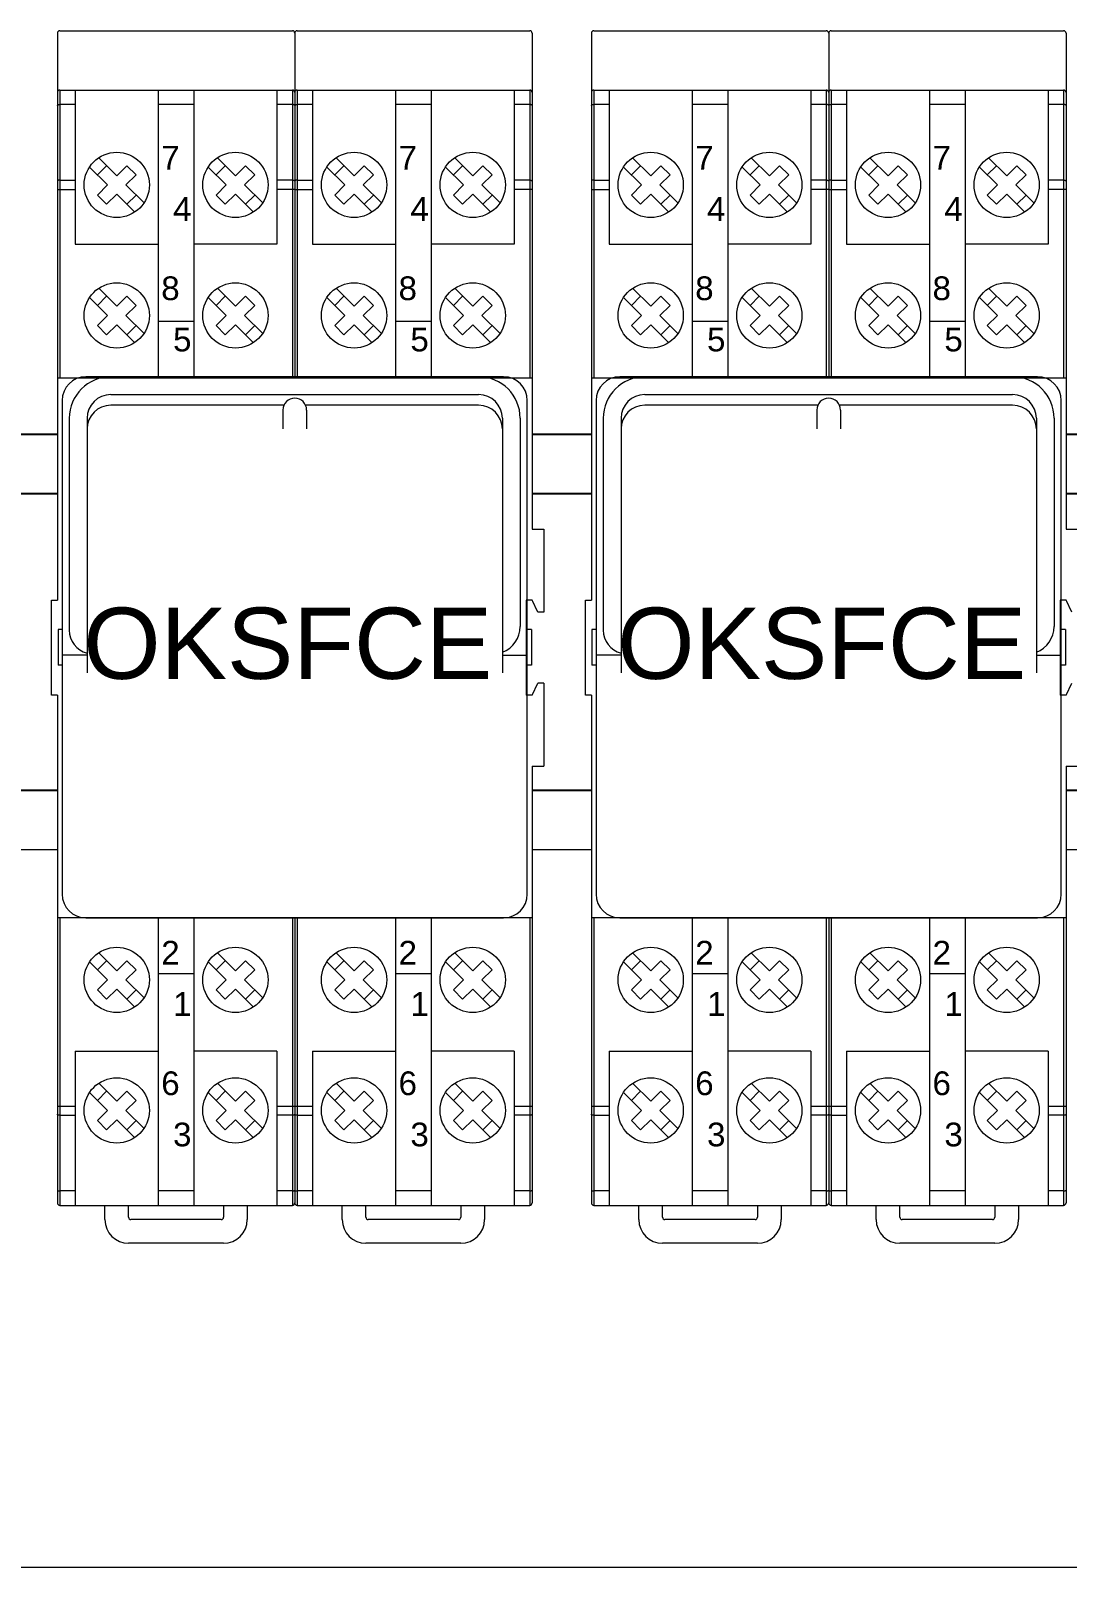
# Model space of a CAD drawing. Header units: millimetres. Extents: x 1359 to 3577, y 1336 to 3557.
# Drawn here: x 2122.1 to 2209.5, y 2256.6 to 2386.1 of the extents above; entities that cross this region are included whole.
import ezdxf

# ---------------------------------------------------------------- set-up
doc = ezdxf.new("R2010")
doc.units = ezdxf.units.MM
doc.set_wipeout_variables(frame=1)
doc.layers.add('000-PI-Oprema', color=30, linetype='Continuous', lineweight=5)
doc.layers.add('002-PI-Kabelska kanalica', color=150, linetype='Continuous')
doc.styles.get("Standard").update_dxf_attribs({"font": 'arial.ttf'})

msp = doc.modelspace()

# ---------------------------------------------------------------- linework, layer by layer
for p, q in [((1601.07, 2352.06), (2416.07, 2352.06)), ((1601.07, 2347.06), (2416.07, 2347.06)), ((1601.07, 2322.06), (2416.07, 2322.06))]:
    msp.add_line(p, q)
at = {"layer": '000-PI-Oprema', "color": 0, "linetype": 'ByBlock', "lineweight": 0}
for p, q in [((2124.57, 2386.06), (2144.17, 2386.06)), ((2144.57, 2386.06), (2164.17, 2386.06)), ((2169.57, 2386.06), (2189.17, 2386.06)), ((2189.57, 2386.06), (2209.17, 2386.06)), ((2124.57, 2381.06), (2144.17, 2381.06)), ((2125.87, 2381.06), (2125.87, 2368.06)), ((2142.87, 2381.06), (2142.87, 2368.06)), ((2144.57, 2381.06), (2164.17, 2381.06)), ((2145.87, 2381.06), (2145.87, 2368.06)), ((2162.87, 2381.06), (2162.87, 2368.06)), ((2169.57, 2381.06), (2189.17, 2381.06)), ((2170.87, 2381.06), (2170.87, 2368.06)), ((2187.87, 2381.06), (2187.87, 2368.06)), ((2189.57, 2381.06), (2209.17, 2381.06)), ((2190.87, 2381.06), (2190.87, 2368.06)), ((2207.87, 2381.06), (2207.87, 2368.06)), ((2125.87, 2379.84), (2124.57, 2379.84)), ((2135.87, 2379.84), (2132.87, 2379.84)), ((2144.17, 2379.84), (2142.87, 2379.84)), ((2145.87, 2379.84), (2144.57, 2379.84)), ((2155.87, 2379.84), (2152.87, 2379.84)), ((2164.17, 2379.84), (2162.87, 2379.84)), ((2170.87, 2379.84), (2169.57, 2379.84)), ((2180.87, 2379.84), (2177.87, 2379.84)), ((2189.17, 2379.84), (2187.87, 2379.84)), ((2190.87, 2379.84), (2189.57, 2379.84)), ((2200.87, 2379.84), (2197.87, 2379.84)), ((2209.17, 2379.84), (2207.87, 2379.84)), ((2127.85, 2375.35), (2129.37, 2373.83)), ((2137.85, 2375.35), (2139.37, 2373.83)), ((2147.85, 2375.35), (2149.37, 2373.83)), ((2157.85, 2375.35), (2159.37, 2373.83)), ((2172.85, 2375.35), (2174.37, 2373.83)), ((2182.85, 2375.35), (2184.37, 2373.83)), ((2192.85, 2375.35), (2194.37, 2373.83)), ((2202.85, 2375.35), (2204.37, 2373.83)), ((2127.08, 2374.57), (2128.59, 2373.06)), ((2127.74, 2373.9), (2128.52, 2374.68)), ((2129.37, 2373.83), (2130.22, 2374.68)), ((2130.15, 2373.06), (2131, 2373.9)), ((2130.22, 2374.68), (2131, 2373.9)), ((2137.08, 2374.57), (2138.59, 2373.06)), ((2137.74, 2373.9), (2138.52, 2374.68)), ((2139.37, 2373.83), (2140.22, 2374.68)), ((2140.15, 2373.06), (2141, 2373.9)), ((2140.22, 2374.68), (2141, 2373.9)), ((2147.08, 2374.57), (2148.59, 2373.06)), ((2147.74, 2373.9), (2148.52, 2374.68)), ((2149.37, 2373.83), (2150.22, 2374.68)), ((2150.15, 2373.06), (2151, 2373.9)), ((2150.22, 2374.68), (2151, 2373.9)), ((2157.08, 2374.57), (2158.59, 2373.06)), ((2157.74, 2373.9), (2158.52, 2374.68)), ((2159.37, 2373.83), (2160.22, 2374.68)), ((2160.15, 2373.06), (2161, 2373.9)), ((2160.22, 2374.68), (2161, 2373.9)), ((2172.08, 2374.57), (2173.59, 2373.06)), ((2172.74, 2373.9), (2173.52, 2374.68)), ((2174.37, 2373.83), (2175.22, 2374.68)), ((2175.15, 2373.06), (2176, 2373.9)), ((2175.22, 2374.68), (2176, 2373.9)), ((2182.08, 2374.57), (2183.59, 2373.06)), ((2182.74, 2373.9), (2183.52, 2374.68)), ((2184.37, 2373.83), (2185.22, 2374.68)), ((2185.15, 2373.06), (2186, 2373.9)), ((2185.22, 2374.68), (2186, 2373.9)), ((2192.08, 2374.57), (2193.59, 2373.06)), ((2192.74, 2373.9), (2193.52, 2374.68)), ((2194.37, 2373.83), (2195.22, 2374.68)), ((2195.15, 2373.06), (2196, 2373.9)), ((2195.22, 2374.68), (2196, 2373.9)), ((2202.08, 2374.57), (2203.59, 2373.06)), ((2202.74, 2373.9), (2203.52, 2374.68)), ((2204.37, 2373.83), (2205.22, 2374.68)), ((2205.15, 2373.06), (2206, 2373.9)), ((2205.22, 2374.68), (2206, 2373.9)), ((2124.37, 2372.68), (2125.87, 2372.68)), ((2124.57, 2373.46), (2125.87, 2373.46)), ((2127.74, 2372.21), (2128.59, 2373.06)), ((2130.15, 2373.06), (2131.67, 2371.54)), ((2137.74, 2372.21), (2138.59, 2373.06)), ((2140.15, 2373.06), (2141.67, 2371.54)), ((2144.17, 2373.46), (2142.87, 2373.46)), ((2144.37, 2372.68), (2142.87, 2372.68)), ((2144.37, 2372.68), (2145.87, 2372.68)), ((2144.57, 2373.46), (2145.87, 2373.46)), ((2147.74, 2372.21), (2148.59, 2373.06)), ((2150.15, 2373.06), (2151.67, 2371.54)), ((2157.74, 2372.21), (2158.59, 2373.06)), ((2160.15, 2373.06), (2161.67, 2371.54)), ((2164.17, 2373.46), (2162.87, 2373.46)), ((2164.37, 2372.68), (2162.87, 2372.68)), ((2169.37, 2372.68), (2170.87, 2372.68)), ((2169.57, 2373.46), (2170.87, 2373.46)), ((2172.74, 2372.21), (2173.59, 2373.06)), ((2175.15, 2373.06), (2176.67, 2371.54)), ((2182.74, 2372.21), (2183.59, 2373.06)), ((2185.15, 2373.06), (2186.67, 2371.54)), ((2189.17, 2373.46), (2187.87, 2373.46)), ((2189.37, 2372.68), (2187.87, 2372.68)), ((2189.37, 2372.68), (2190.87, 2372.68)), ((2189.57, 2373.46), (2190.87, 2373.46)), ((2192.74, 2372.21), (2193.59, 2373.06)), ((2195.15, 2373.06), (2196.67, 2371.54)), ((2202.74, 2372.21), (2203.59, 2373.06)), ((2205.15, 2373.06), (2206.67, 2371.54)), ((2209.17, 2373.46), (2207.87, 2373.46)), ((2209.37, 2372.68), (2207.87, 2372.68)), ((2127.74, 2372.21), (2128.52, 2371.43)), ((2128.52, 2371.43), (2129.37, 2372.28)), ((2129.37, 2372.28), (2130.89, 2370.76)), ((2130.22, 2371.43), (2131, 2372.21)), ((2137.74, 2372.21), (2138.52, 2371.43)), ((2138.52, 2371.43), (2139.37, 2372.28)), ((2139.37, 2372.28), (2140.89, 2370.76)), ((2140.22, 2371.43), (2141, 2372.21)), ((2147.74, 2372.21), (2148.52, 2371.43)), ((2148.52, 2371.43), (2149.37, 2372.28)), ((2149.37, 2372.28), (2150.89, 2370.76)), ((2150.22, 2371.43), (2151, 2372.21)), ((2157.74, 2372.21), (2158.52, 2371.43)), ((2158.52, 2371.43), (2159.37, 2372.28)), ((2159.37, 2372.28), (2160.89, 2370.76)), ((2160.22, 2371.43), (2161, 2372.21)), ((2172.74, 2372.21), (2173.52, 2371.43)), ((2173.52, 2371.43), (2174.37, 2372.28)), ((2174.37, 2372.28), (2175.89, 2370.76)), ((2175.22, 2371.43), (2176, 2372.21)), ((2182.74, 2372.21), (2183.52, 2371.43)), ((2183.52, 2371.43), (2184.37, 2372.28)), ((2184.37, 2372.28), (2185.89, 2370.76)), ((2185.22, 2371.43), (2186, 2372.21)), ((2192.74, 2372.21), (2193.52, 2371.43)), ((2193.52, 2371.43), (2194.37, 2372.28)), ((2194.37, 2372.28), (2195.89, 2370.76)), ((2195.22, 2371.43), (2196, 2372.21)), ((2202.74, 2372.21), (2203.52, 2371.43)), ((2203.52, 2371.43), (2204.37, 2372.28)), ((2204.37, 2372.28), (2205.89, 2370.76)), ((2205.22, 2371.43), (2206, 2372.21)), ((2125.87, 2368.06), (2132.87, 2368.06)), ((2142.87, 2368.06), (2135.87, 2368.06)), ((2145.87, 2368.06), (2152.87, 2368.06)), ((2162.87, 2368.06), (2155.87, 2368.06)), ((2170.87, 2368.06), (2177.87, 2368.06)), ((2187.87, 2368.06), (2180.87, 2368.06)), ((2190.87, 2368.06), (2197.87, 2368.06)), ((2207.87, 2368.06), (2200.87, 2368.06)), ((2127.08, 2363.57), (2128.59, 2362.06)), ((2127.74, 2362.9), (2128.52, 2363.68)), ((2127.85, 2364.35), (2129.37, 2362.83)), ((2129.37, 2362.83), (2130.22, 2363.68)), ((2130.22, 2363.68), (2131, 2362.9)), ((2137.08, 2363.57), (2138.59, 2362.06)), ((2137.74, 2362.9), (2138.52, 2363.68)), ((2137.85, 2364.35), (2139.37, 2362.83)), ((2139.37, 2362.83), (2140.22, 2363.68)), ((2140.22, 2363.68), (2141, 2362.9)), ((2147.08, 2363.57), (2148.59, 2362.06)), ((2147.74, 2362.9), (2148.52, 2363.68)), ((2147.85, 2364.35), (2149.37, 2362.83)), ((2149.37, 2362.83), (2150.22, 2363.68)), ((2150.22, 2363.68), (2151, 2362.9)), ((2157.08, 2363.57), (2158.59, 2362.06)), ((2157.74, 2362.9), (2158.52, 2363.68)), ((2157.85, 2364.35), (2159.37, 2362.83)), ((2159.37, 2362.83), (2160.22, 2363.68)), ((2160.22, 2363.68), (2161, 2362.9)), ((2172.08, 2363.57), (2173.59, 2362.06)), ((2172.74, 2362.9), (2173.52, 2363.68)), ((2172.85, 2364.35), (2174.37, 2362.83)), ((2174.37, 2362.83), (2175.22, 2363.68)), ((2175.22, 2363.68), (2176, 2362.9)), ((2182.08, 2363.57), (2183.59, 2362.06)), ((2182.74, 2362.9), (2183.52, 2363.68)), ((2182.85, 2364.35), (2184.37, 2362.83)), ((2184.37, 2362.83), (2185.22, 2363.68)), ((2185.22, 2363.68), (2186, 2362.9)), ((2192.08, 2363.57), (2193.59, 2362.06)), ((2192.74, 2362.9), (2193.52, 2363.68)), ((2192.85, 2364.35), (2194.37, 2362.83)), ((2194.37, 2362.83), (2195.22, 2363.68)), ((2195.22, 2363.68), (2196, 2362.9)), ((2202.08, 2363.57), (2203.59, 2362.06)), ((2202.74, 2362.9), (2203.52, 2363.68)), ((2202.85, 2364.35), (2204.37, 2362.83)), ((2204.37, 2362.83), (2205.22, 2363.68)), ((2205.22, 2363.68), (2206, 2362.9)), ((2130.15, 2362.06), (2131, 2362.9)), ((2140.15, 2362.06), (2141, 2362.9)), ((2150.15, 2362.06), (2151, 2362.9)), ((2160.15, 2362.06), (2161, 2362.9)), ((2175.15, 2362.06), (2176, 2362.9)), ((2185.15, 2362.06), (2186, 2362.9)), ((2195.15, 2362.06), (2196, 2362.9)), ((2205.15, 2362.06), (2206, 2362.9)), ((2127.74, 2361.21), (2128.59, 2362.06)), ((2127.74, 2361.21), (2128.52, 2360.43)), ((2128.52, 2360.43), (2129.37, 2361.28)), ((2129.37, 2361.28), (2130.89, 2359.76)), ((2130.15, 2362.06), (2131.67, 2360.54)), ((2130.22, 2360.43), (2131, 2361.21)), ((2135.87, 2361.54), (2132.87, 2361.54)), ((2137.74, 2361.21), (2138.59, 2362.06)), ((2137.74, 2361.21), (2138.52, 2360.43)), ((2138.52, 2360.43), (2139.37, 2361.28)), ((2139.37, 2361.28), (2140.89, 2359.76)), ((2140.15, 2362.06), (2141.67, 2360.54)), ((2140.22, 2360.43), (2141, 2361.21)), ((2147.74, 2361.21), (2148.59, 2362.06)), ((2147.74, 2361.21), (2148.52, 2360.43)), ((2148.52, 2360.43), (2149.37, 2361.28)), ((2149.37, 2361.28), (2150.89, 2359.76)), ((2150.15, 2362.06), (2151.67, 2360.54)), ((2150.22, 2360.43), (2151, 2361.21)), ((2155.87, 2361.54), (2152.87, 2361.54)), ((2157.74, 2361.21), (2158.59, 2362.06)), ((2157.74, 2361.21), (2158.52, 2360.43)), ((2158.52, 2360.43), (2159.37, 2361.28)), ((2159.37, 2361.28), (2160.89, 2359.76)), ((2160.15, 2362.06), (2161.67, 2360.54)), ((2160.22, 2360.43), (2161, 2361.21)), ((2172.74, 2361.21), (2173.59, 2362.06)), ((2172.74, 2361.21), (2173.52, 2360.43)), ((2173.52, 2360.43), (2174.37, 2361.28)), ((2174.37, 2361.28), (2175.89, 2359.76)), ((2175.15, 2362.06), (2176.67, 2360.54)), ((2175.22, 2360.43), (2176, 2361.21)), ((2180.87, 2361.54), (2177.87, 2361.54)), ((2182.74, 2361.21), (2183.59, 2362.06)), ((2182.74, 2361.21), (2183.52, 2360.43)), ((2183.52, 2360.43), (2184.37, 2361.28)), ((2184.37, 2361.28), (2185.89, 2359.76)), ((2185.15, 2362.06), (2186.67, 2360.54)), ((2185.22, 2360.43), (2186, 2361.21)), ((2192.74, 2361.21), (2193.59, 2362.06)), ((2192.74, 2361.21), (2193.52, 2360.43)), ((2193.52, 2360.43), (2194.37, 2361.28)), ((2194.37, 2361.28), (2195.89, 2359.76)), ((2195.15, 2362.06), (2196.67, 2360.54)), ((2195.22, 2360.43), (2196, 2361.21)), ((2200.87, 2361.54), (2197.87, 2361.54)), ((2202.74, 2361.21), (2203.59, 2362.06)), ((2202.74, 2361.21), (2203.52, 2360.43)), ((2203.52, 2360.43), (2204.37, 2361.28)), ((2204.37, 2361.28), (2205.89, 2359.76)), ((2205.15, 2362.06), (2206.67, 2360.54)), ((2205.22, 2360.43), (2206, 2361.21)), ((2165.37, 2344.06), (2165.37, 2337.06)), ((2165.37, 2331.06), (2165.37, 2324.06)), ((2127.85, 2308.35), (2129.37, 2306.83)), ((2137.85, 2308.35), (2139.37, 2306.83)), ((2147.85, 2308.35), (2149.37, 2306.83)), ((2157.85, 2308.35), (2159.37, 2306.83)), ((2172.85, 2308.35), (2174.37, 2306.83)), ((2182.85, 2308.35), (2184.37, 2306.83)), ((2192.85, 2308.35), (2194.37, 2306.83)), ((2202.85, 2308.35), (2204.37, 2306.83)), ((2127.08, 2307.57), (2128.59, 2306.06)), ((2127.74, 2306.9), (2128.52, 2307.68)), ((2129.37, 2306.83), (2130.22, 2307.68)), ((2130.15, 2306.06), (2131, 2306.9)), ((2130.22, 2307.68), (2131, 2306.9)), ((2135.87, 2306.57), (2132.87, 2306.57)), ((2137.08, 2307.57), (2138.59, 2306.06)), ((2137.74, 2306.9), (2138.52, 2307.68)), ((2139.37, 2306.83), (2140.22, 2307.68)), ((2140.15, 2306.06), (2141, 2306.9)), ((2140.22, 2307.68), (2141, 2306.9)), ((2147.08, 2307.57), (2148.59, 2306.06)), ((2147.74, 2306.9), (2148.52, 2307.68)), ((2149.37, 2306.83), (2150.22, 2307.68)), ((2150.15, 2306.06), (2151, 2306.9)), ((2150.22, 2307.68), (2151, 2306.9)), ((2155.87, 2306.57), (2152.87, 2306.57)), ((2157.08, 2307.57), (2158.59, 2306.06)), ((2157.74, 2306.9), (2158.52, 2307.68)), ((2159.37, 2306.83), (2160.22, 2307.68)), ((2160.15, 2306.06), (2161, 2306.9)), ((2160.22, 2307.68), (2161, 2306.9)), ((2172.08, 2307.57), (2173.59, 2306.06)), ((2172.74, 2306.9), (2173.52, 2307.68)), ((2174.37, 2306.83), (2175.22, 2307.68)), ((2175.15, 2306.06), (2176, 2306.9)), ((2175.22, 2307.68), (2176, 2306.9)), ((2180.87, 2306.57), (2177.87, 2306.57)), ((2182.08, 2307.57), (2183.59, 2306.06)), ((2182.74, 2306.9), (2183.52, 2307.68)), ((2184.37, 2306.83), (2185.22, 2307.68)), ((2185.15, 2306.06), (2186, 2306.9)), ((2185.22, 2307.68), (2186, 2306.9)), ((2192.08, 2307.57), (2193.59, 2306.06)), ((2192.74, 2306.9), (2193.52, 2307.68)), ((2194.37, 2306.83), (2195.22, 2307.68)), ((2195.15, 2306.06), (2196, 2306.9)), ((2195.22, 2307.68), (2196, 2306.9)), ((2200.87, 2306.57), (2197.87, 2306.57)), ((2202.08, 2307.57), (2203.59, 2306.06)), ((2202.74, 2306.9), (2203.52, 2307.68)), ((2204.37, 2306.83), (2205.22, 2307.68)), ((2205.15, 2306.06), (2206, 2306.9)), ((2205.22, 2307.68), (2206, 2306.9)), ((2127.74, 2305.21), (2128.59, 2306.06)), ((2127.74, 2305.21), (2128.52, 2304.43)), ((2128.52, 2304.43), (2129.37, 2305.28)), ((2129.37, 2305.28), (2130.89, 2303.76)), ((2130.15, 2306.06), (2131.67, 2304.54)), ((2130.22, 2304.43), (2131, 2305.21)), ((2137.74, 2305.21), (2138.59, 2306.06)), ((2137.74, 2305.21), (2138.52, 2304.43)), ((2138.52, 2304.43), (2139.37, 2305.28)), ((2139.37, 2305.28), (2140.89, 2303.76)), ((2140.15, 2306.06), (2141.67, 2304.54)), ((2140.22, 2304.43), (2141, 2305.21)), ((2147.74, 2305.21), (2148.59, 2306.06)), ((2147.74, 2305.21), (2148.52, 2304.43)), ((2148.52, 2304.43), (2149.37, 2305.28)), ((2149.37, 2305.28), (2150.89, 2303.76)), ((2150.15, 2306.06), (2151.67, 2304.54)), ((2150.22, 2304.43), (2151, 2305.21)), ((2157.74, 2305.21), (2158.59, 2306.06)), ((2157.74, 2305.21), (2158.52, 2304.43)), ((2158.52, 2304.43), (2159.37, 2305.28)), ((2159.37, 2305.28), (2160.89, 2303.76)), ((2160.15, 2306.06), (2161.67, 2304.54)), ((2160.22, 2304.43), (2161, 2305.21)), ((2172.74, 2305.21), (2173.59, 2306.06)), ((2172.74, 2305.21), (2173.52, 2304.43)), ((2173.52, 2304.43), (2174.37, 2305.28)), ((2174.37, 2305.28), (2175.89, 2303.76)), ((2175.15, 2306.06), (2176.67, 2304.54)), ((2175.22, 2304.43), (2176, 2305.21)), ((2182.74, 2305.21), (2183.59, 2306.06)), ((2182.74, 2305.21), (2183.52, 2304.43)), ((2183.52, 2304.43), (2184.37, 2305.28)), ((2184.37, 2305.28), (2185.89, 2303.76)), ((2185.15, 2306.06), (2186.67, 2304.54)), ((2185.22, 2304.43), (2186, 2305.21)), ((2192.74, 2305.21), (2193.59, 2306.06)), ((2192.74, 2305.21), (2193.52, 2304.43)), ((2193.52, 2304.43), (2194.37, 2305.28)), ((2194.37, 2305.28), (2195.89, 2303.76)), ((2195.15, 2306.06), (2196.67, 2304.54)), ((2195.22, 2304.43), (2196, 2305.21)), ((2202.74, 2305.21), (2203.59, 2306.06)), ((2202.74, 2305.21), (2203.52, 2304.43)), ((2203.52, 2304.43), (2204.37, 2305.28)), ((2204.37, 2305.28), (2205.89, 2303.76)), ((2205.15, 2306.06), (2206.67, 2304.54)), ((2205.22, 2304.43), (2206, 2305.21)), ((2125.87, 2300.06), (2125.87, 2287.06)), ((2125.87, 2300.06), (2132.87, 2300.06)), ((2142.87, 2300.06), (2135.87, 2300.06)), ((2142.87, 2300.06), (2142.87, 2287.06)), ((2145.87, 2300.06), (2145.87, 2287.06)), ((2145.87, 2300.06), (2152.87, 2300.06)), ((2162.87, 2300.06), (2155.87, 2300.06)), ((2162.87, 2300.06), (2162.87, 2287.06)), ((2170.87, 2300.06), (2170.87, 2287.06)), ((2170.87, 2300.06), (2177.87, 2300.06)), ((2187.87, 2300.06), (2180.87, 2300.06)), ((2187.87, 2300.06), (2187.87, 2287.06)), ((2190.87, 2300.06), (2190.87, 2287.06)), ((2190.87, 2300.06), (2197.87, 2300.06)), ((2207.87, 2300.06), (2200.87, 2300.06)), ((2207.87, 2300.06), (2207.87, 2287.06)), ((2127.85, 2297.35), (2129.37, 2295.83)), ((2137.85, 2297.35), (2139.37, 2295.83)), ((2147.85, 2297.35), (2149.37, 2295.83)), ((2157.85, 2297.35), (2159.37, 2295.83)), ((2172.85, 2297.35), (2174.37, 2295.83)), ((2182.85, 2297.35), (2184.37, 2295.83)), ((2192.85, 2297.35), (2194.37, 2295.83)), ((2202.85, 2297.35), (2204.37, 2295.83)), ((2127.08, 2296.57), (2128.59, 2295.06)), ((2127.74, 2295.9), (2128.52, 2296.68)), ((2129.37, 2295.83), (2130.22, 2296.68)), ((2130.22, 2296.68), (2131, 2295.9)), ((2137.08, 2296.57), (2138.59, 2295.06)), ((2137.74, 2295.9), (2138.52, 2296.68)), ((2139.37, 2295.83), (2140.22, 2296.68)), ((2140.22, 2296.68), (2141, 2295.9)), ((2147.08, 2296.57), (2148.59, 2295.06)), ((2147.74, 2295.9), (2148.52, 2296.68)), ((2149.37, 2295.83), (2150.22, 2296.68)), ((2150.22, 2296.68), (2151, 2295.9)), ((2157.08, 2296.57), (2158.59, 2295.06)), ((2157.74, 2295.9), (2158.52, 2296.68)), ((2159.37, 2295.83), (2160.22, 2296.68)), ((2160.22, 2296.68), (2161, 2295.9)), ((2172.08, 2296.57), (2173.59, 2295.06)), ((2172.74, 2295.9), (2173.52, 2296.68)), ((2174.37, 2295.83), (2175.22, 2296.68)), ((2175.22, 2296.68), (2176, 2295.9)), ((2182.08, 2296.57), (2183.59, 2295.06)), ((2182.74, 2295.9), (2183.52, 2296.68)), ((2184.37, 2295.83), (2185.22, 2296.68)), ((2185.22, 2296.68), (2186, 2295.9)), ((2192.08, 2296.57), (2193.59, 2295.06)), ((2192.74, 2295.9), (2193.52, 2296.68)), ((2194.37, 2295.83), (2195.22, 2296.68)), ((2195.22, 2296.68), (2196, 2295.9)), ((2202.08, 2296.57), (2203.59, 2295.06)), ((2202.74, 2295.9), (2203.52, 2296.68)), ((2204.37, 2295.83), (2205.22, 2296.68)), ((2205.22, 2296.68), (2206, 2295.9)), ((2124.37, 2295.43), (2125.87, 2295.43)), ((2127.74, 2294.21), (2128.59, 2295.06)), ((2130.15, 2295.06), (2131, 2295.9)), ((2130.15, 2295.06), (2131.67, 2293.54)), ((2137.74, 2294.21), (2138.59, 2295.06)), ((2140.15, 2295.06), (2141, 2295.9)), ((2140.15, 2295.06), (2141.67, 2293.54)), ((2142.87, 2295.43), (2144.37, 2295.43)), ((2144.37, 2295.43), (2145.87, 2295.43)), ((2147.74, 2294.21), (2148.59, 2295.06)), ((2150.15, 2295.06), (2151, 2295.9)), ((2150.15, 2295.06), (2151.67, 2293.54)), ((2157.74, 2294.21), (2158.59, 2295.06)), ((2160.15, 2295.06), (2161, 2295.9)), ((2160.15, 2295.06), (2161.67, 2293.54)), ((2162.87, 2295.43), (2164.37, 2295.43)), ((2169.37, 2295.43), (2170.87, 2295.43)), ((2172.74, 2294.21), (2173.59, 2295.06)), ((2175.15, 2295.06), (2176, 2295.9)), ((2175.15, 2295.06), (2176.67, 2293.54)), ((2182.74, 2294.21), (2183.59, 2295.06)), ((2185.15, 2295.06), (2186, 2295.9)), ((2185.15, 2295.06), (2186.67, 2293.54)), ((2187.87, 2295.43), (2189.37, 2295.43)), ((2189.37, 2295.43), (2190.87, 2295.43)), ((2192.74, 2294.21), (2193.59, 2295.06)), ((2195.15, 2295.06), (2196, 2295.9)), ((2195.15, 2295.06), (2196.67, 2293.54)), ((2202.74, 2294.21), (2203.59, 2295.06)), ((2205.15, 2295.06), (2206, 2295.9)), ((2205.15, 2295.06), (2206.67, 2293.54)), ((2207.87, 2295.43), (2209.37, 2295.43)), ((2124.57, 2294.65), (2125.87, 2294.65)), ((2127.74, 2294.21), (2128.52, 2293.43)), ((2128.52, 2293.43), (2129.37, 2294.28)), ((2129.37, 2294.28), (2130.89, 2292.76)), ((2130.22, 2293.43), (2131, 2294.21)), ((2137.74, 2294.21), (2138.52, 2293.43)), ((2138.52, 2293.43), (2139.37, 2294.28)), ((2139.37, 2294.28), (2140.89, 2292.76)), ((2140.22, 2293.43), (2141, 2294.21)), ((2144.17, 2294.65), (2142.87, 2294.65)), ((2144.57, 2294.65), (2145.87, 2294.65)), ((2147.74, 2294.21), (2148.52, 2293.43)), ((2148.52, 2293.43), (2149.37, 2294.28)), ((2149.37, 2294.28), (2150.89, 2292.76)), ((2150.22, 2293.43), (2151, 2294.21)), ((2157.74, 2294.21), (2158.52, 2293.43)), ((2158.52, 2293.43), (2159.37, 2294.28)), ((2159.37, 2294.28), (2160.89, 2292.76)), ((2160.22, 2293.43), (2161, 2294.21)), ((2164.17, 2294.65), (2162.87, 2294.65)), ((2169.57, 2294.65), (2170.87, 2294.65)), ((2172.74, 2294.21), (2173.52, 2293.43)), ((2173.52, 2293.43), (2174.37, 2294.28)), ((2174.37, 2294.28), (2175.89, 2292.76)), ((2175.22, 2293.43), (2176, 2294.21)), ((2182.74, 2294.21), (2183.52, 2293.43)), ((2183.52, 2293.43), (2184.37, 2294.28)), ((2184.37, 2294.28), (2185.89, 2292.76)), ((2185.22, 2293.43), (2186, 2294.21)), ((2189.17, 2294.65), (2187.87, 2294.65)), ((2189.57, 2294.65), (2190.87, 2294.65)), ((2192.74, 2294.21), (2193.52, 2293.43)), ((2193.52, 2293.43), (2194.37, 2294.28)), ((2194.37, 2294.28), (2195.89, 2292.76)), ((2195.22, 2293.43), (2196, 2294.21)), ((2202.74, 2294.21), (2203.52, 2293.43)), ((2203.52, 2293.43), (2204.37, 2294.28)), ((2204.37, 2294.28), (2205.89, 2292.76)), ((2205.22, 2293.43), (2206, 2294.21)), ((2209.17, 2294.65), (2207.87, 2294.65)), ((2125.87, 2288.27), (2124.57, 2288.27)), ((2135.87, 2288.27), (2132.87, 2288.27)), ((2144.17, 2288.27), (2142.87, 2288.27)), ((2145.87, 2288.27), (2144.57, 2288.27)), ((2155.87, 2288.27), (2152.87, 2288.27)), ((2164.17, 2288.27), (2162.87, 2288.27)), ((2170.87, 2288.27), (2169.57, 2288.27)), ((2180.87, 2288.27), (2177.87, 2288.27)), ((2189.17, 2288.27), (2187.87, 2288.27)), ((2190.87, 2288.27), (2189.57, 2288.27)), ((2200.87, 2288.27), (2197.87, 2288.27)), ((2209.17, 2288.27), (2207.87, 2288.27)), ((2124.57, 2287.06), (2144.17, 2287.06)), ((2128.37, 2285.86), (2128.37, 2287.06)), ((2130.37, 2286.06), (2130.37, 2287.06)), ((2130.37, 2286.06), (2130.37, 2287.06)), ((2138.37, 2287.06), (2138.37, 2286.06)), ((2138.37, 2287.06), (2138.37, 2286.06)), ((2140.37, 2287.06), (2140.37, 2285.86)), ((2144.57, 2287.06), (2164.17, 2287.06)), ((2148.37, 2285.86), (2148.37, 2287.06)), ((2150.37, 2286.06), (2150.37, 2287.06)), ((2158.37, 2287.06), (2158.37, 2286.06)), ((2160.37, 2287.06), (2160.37, 2285.86)), ((2169.57, 2287.06), (2189.17, 2287.06)), ((2173.37, 2285.86), (2173.37, 2287.06)), ((2175.37, 2286.06), (2175.37, 2287.06)), ((2175.37, 2286.06), (2175.37, 2287.06)), ((2183.37, 2287.06), (2183.37, 2286.06)), ((2183.37, 2287.06), (2183.37, 2286.06)), ((2185.37, 2287.06), (2185.37, 2285.86)), ((2189.57, 2287.06), (2209.17, 2287.06)), ((2193.37, 2285.86), (2193.37, 2287.06)), ((2195.37, 2286.06), (2195.37, 2287.06)), ((2203.37, 2287.06), (2203.37, 2286.06)), ((2205.37, 2287.06), (2205.37, 2285.86)), ((2138.17, 2285.86), (2130.57, 2285.86)), ((2138.17, 2285.86), (2130.57, 2285.86)), ((2158.17, 2285.86), (2150.57, 2285.86)), ((2183.17, 2285.86), (2175.57, 2285.86)), ((2183.17, 2285.86), (2175.57, 2285.86)), ((2203.17, 2285.86), (2195.57, 2285.86)), ((2138.37, 2283.86), (2130.37, 2283.86)), ((2158.37, 2283.86), (2150.37, 2283.86)), ((2183.37, 2283.86), (2175.37, 2283.86)), ((2203.37, 2283.86), (2195.37, 2283.86))]:
    msp.add_line(p, q, dxfattribs=at)
for points in [[(2124.37, 2379.76), (2124.37, 2379.77), (2124.38, 2379.78), (2124.39, 2379.79), (2124.4, 2379.8), (2124.41, 2379.81), (2124.43, 2379.82), (2124.45, 2379.82), (2124.47, 2379.83), (2124.49, 2379.84), (2124.52, 2379.84), (2124.55, 2379.84), (2124.57, 2379.84)], [(2144.37, 2379.76), (2144.37, 2379.77), (2144.36, 2379.78), (2144.36, 2379.79), (2144.34, 2379.8), (2144.33, 2379.81), (2144.31, 2379.82), (2144.29, 2379.82), (2144.27, 2379.83), (2144.25, 2379.84), (2144.22, 2379.84), (2144.2, 2379.84), (2144.17, 2379.84)], [(2144.37, 2379.76), (2144.37, 2379.77), (2144.38, 2379.78), (2144.39, 2379.79), (2144.4, 2379.8), (2144.41, 2379.81), (2144.43, 2379.82), (2144.45, 2379.82), (2144.47, 2379.83), (2144.49, 2379.84), (2144.52, 2379.84), (2144.55, 2379.84), (2144.57, 2379.84)], [(2164.37, 2379.76), (2164.37, 2379.77), (2164.36, 2379.78), (2164.36, 2379.79), (2164.34, 2379.8), (2164.33, 2379.81), (2164.31, 2379.82), (2164.29, 2379.82), (2164.27, 2379.83), (2164.25, 2379.84), (2164.22, 2379.84), (2164.2, 2379.84), (2164.17, 2379.84)], [(2169.37, 2379.76), (2169.37, 2379.77), (2169.38, 2379.78), (2169.39, 2379.79), (2169.4, 2379.8), (2169.41, 2379.81), (2169.43, 2379.82), (2169.45, 2379.82), (2169.47, 2379.83), (2169.49, 2379.84), (2169.52, 2379.84), (2169.55, 2379.84), (2169.57, 2379.84)], [(2189.37, 2379.76), (2189.37, 2379.77), (2189.36, 2379.78), (2189.36, 2379.79), (2189.34, 2379.8), (2189.33, 2379.81), (2189.31, 2379.82), (2189.29, 2379.82), (2189.27, 2379.83), (2189.25, 2379.84), (2189.22, 2379.84), (2189.2, 2379.84), (2189.17, 2379.84)], [(2189.37, 2379.76), (2189.37, 2379.77), (2189.38, 2379.78), (2189.39, 2379.79), (2189.4, 2379.8), (2189.41, 2379.81), (2189.43, 2379.82), (2189.45, 2379.82), (2189.47, 2379.83), (2189.49, 2379.84), (2189.52, 2379.84), (2189.55, 2379.84), (2189.57, 2379.84)], [(2209.37, 2379.76), (2209.37, 2379.77), (2209.36, 2379.78), (2209.36, 2379.79), (2209.34, 2379.8), (2209.33, 2379.81), (2209.31, 2379.82), (2209.29, 2379.82), (2209.27, 2379.83), (2209.25, 2379.84), (2209.22, 2379.84), (2209.2, 2379.84), (2209.17, 2379.84)], [(2124.57, 2373.46), (2124.55, 2373.46), (2124.52, 2373.46), (2124.49, 2373.46), (2124.47, 2373.45), (2124.45, 2373.45), (2124.43, 2373.44), (2124.41, 2373.43), (2124.4, 2373.42), (2124.39, 2373.42), (2124.38, 2373.41), (2124.37, 2373.4), (2124.37, 2373.39)], [(2144.17, 2373.46), (2144.2, 2373.46), (2144.22, 2373.46), (2144.25, 2373.46), (2144.27, 2373.45), (2144.29, 2373.45), (2144.31, 2373.44), (2144.33, 2373.43), (2144.34, 2373.42), (2144.36, 2373.42), (2144.36, 2373.41), (2144.37, 2373.4), (2144.37, 2373.39)], [(2144.57, 2373.46), (2144.55, 2373.46), (2144.52, 2373.46), (2144.49, 2373.46), (2144.47, 2373.45), (2144.45, 2373.45), (2144.43, 2373.44), (2144.41, 2373.43), (2144.4, 2373.42), (2144.39, 2373.42), (2144.38, 2373.41), (2144.37, 2373.4), (2144.37, 2373.39)], [(2164.17, 2373.46), (2164.2, 2373.46), (2164.22, 2373.46), (2164.25, 2373.46), (2164.27, 2373.45), (2164.29, 2373.45), (2164.31, 2373.44), (2164.33, 2373.43), (2164.34, 2373.42), (2164.36, 2373.42), (2164.36, 2373.41), (2164.37, 2373.4), (2164.37, 2373.39)], [(2169.57, 2373.46), (2169.55, 2373.46), (2169.52, 2373.46), (2169.49, 2373.46), (2169.47, 2373.45), (2169.45, 2373.45), (2169.43, 2373.44), (2169.41, 2373.43), (2169.4, 2373.42), (2169.39, 2373.42), (2169.38, 2373.41), (2169.37, 2373.4), (2169.37, 2373.39)], [(2189.17, 2373.46), (2189.2, 2373.46), (2189.22, 2373.46), (2189.25, 2373.46), (2189.27, 2373.45), (2189.29, 2373.45), (2189.31, 2373.44), (2189.33, 2373.43), (2189.34, 2373.42), (2189.36, 2373.42), (2189.36, 2373.41), (2189.37, 2373.4), (2189.37, 2373.39)], [(2189.57, 2373.46), (2189.55, 2373.46), (2189.52, 2373.46), (2189.49, 2373.46), (2189.47, 2373.45), (2189.45, 2373.45), (2189.43, 2373.44), (2189.41, 2373.43), (2189.4, 2373.42), (2189.39, 2373.42), (2189.38, 2373.41), (2189.37, 2373.4), (2189.37, 2373.39)], [(2209.17, 2373.46), (2209.2, 2373.46), (2209.22, 2373.46), (2209.25, 2373.46), (2209.27, 2373.45), (2209.29, 2373.45), (2209.31, 2373.44), (2209.33, 2373.43), (2209.34, 2373.42), (2209.36, 2373.42), (2209.36, 2373.41), (2209.37, 2373.4), (2209.37, 2373.39)], [(2124.57, 2294.65), (2124.55, 2294.65), (2124.52, 2294.65), (2124.49, 2294.65), (2124.47, 2294.66), (2124.45, 2294.66), (2124.43, 2294.67), (2124.41, 2294.68), (2124.4, 2294.69), (2124.39, 2294.7), (2124.38, 2294.71), (2124.37, 2294.72), (2124.37, 2294.73)], [(2144.37, 2294.73), (2144.37, 2294.72), (2144.36, 2294.71), (2144.36, 2294.7), (2144.34, 2294.69), (2144.33, 2294.68), (2144.31, 2294.67), (2144.29, 2294.66), (2144.27, 2294.66), (2144.25, 2294.65), (2144.22, 2294.65), (2144.2, 2294.65), (2144.17, 2294.65)], [(2144.57, 2294.65), (2144.55, 2294.65), (2144.52, 2294.65), (2144.49, 2294.65), (2144.47, 2294.66), (2144.45, 2294.66), (2144.43, 2294.67), (2144.41, 2294.68), (2144.4, 2294.69), (2144.39, 2294.7), (2144.38, 2294.71), (2144.37, 2294.72), (2144.37, 2294.73)], [(2164.37, 2294.73), (2164.37, 2294.72), (2164.36, 2294.71), (2164.36, 2294.7), (2164.34, 2294.69), (2164.33, 2294.68), (2164.31, 2294.67), (2164.29, 2294.66), (2164.27, 2294.66), (2164.25, 2294.65), (2164.22, 2294.65), (2164.2, 2294.65), (2164.17, 2294.65)], [(2169.57, 2294.65), (2169.55, 2294.65), (2169.52, 2294.65), (2169.49, 2294.65), (2169.47, 2294.66), (2169.45, 2294.66), (2169.43, 2294.67), (2169.41, 2294.68), (2169.4, 2294.69), (2169.39, 2294.7), (2169.38, 2294.71), (2169.37, 2294.72), (2169.37, 2294.73)], [(2189.37, 2294.73), (2189.37, 2294.72), (2189.36, 2294.71), (2189.36, 2294.7), (2189.34, 2294.69), (2189.33, 2294.68), (2189.31, 2294.67), (2189.29, 2294.66), (2189.27, 2294.66), (2189.25, 2294.65), (2189.22, 2294.65), (2189.2, 2294.65), (2189.17, 2294.65)], [(2189.57, 2294.65), (2189.55, 2294.65), (2189.52, 2294.65), (2189.49, 2294.65), (2189.47, 2294.66), (2189.45, 2294.66), (2189.43, 2294.67), (2189.41, 2294.68), (2189.4, 2294.69), (2189.39, 2294.7), (2189.38, 2294.71), (2189.37, 2294.72), (2189.37, 2294.73)], [(2209.37, 2294.73), (2209.37, 2294.72), (2209.36, 2294.71), (2209.36, 2294.7), (2209.34, 2294.69), (2209.33, 2294.68), (2209.31, 2294.67), (2209.29, 2294.66), (2209.27, 2294.66), (2209.25, 2294.65), (2209.22, 2294.65), (2209.2, 2294.65), (2209.17, 2294.65)], [(2124.37, 2288.35), (2124.37, 2288.34), (2124.38, 2288.33), (2124.39, 2288.32), (2124.4, 2288.31), (2124.41, 2288.3), (2124.43, 2288.29), (2124.45, 2288.29), (2124.47, 2288.28), (2124.49, 2288.28), (2124.52, 2288.27), (2124.55, 2288.27), (2124.57, 2288.27)], [(2144.17, 2288.27), (2144.2, 2288.27), (2144.22, 2288.27), (2144.25, 2288.28), (2144.27, 2288.28), (2144.29, 2288.29), (2144.31, 2288.29), (2144.33, 2288.3), (2144.34, 2288.31), (2144.36, 2288.32), (2144.36, 2288.33), (2144.37, 2288.34), (2144.37, 2288.35)], [(2144.37, 2288.35), (2144.37, 2288.34), (2144.38, 2288.33), (2144.39, 2288.32), (2144.4, 2288.31), (2144.41, 2288.3), (2144.43, 2288.29), (2144.45, 2288.29), (2144.47, 2288.28), (2144.49, 2288.28), (2144.52, 2288.27), (2144.55, 2288.27), (2144.57, 2288.27)], [(2164.17, 2288.27), (2164.2, 2288.27), (2164.22, 2288.27), (2164.25, 2288.28), (2164.27, 2288.28), (2164.29, 2288.29), (2164.31, 2288.29), (2164.33, 2288.3), (2164.34, 2288.31), (2164.36, 2288.32), (2164.36, 2288.33), (2164.37, 2288.34), (2164.37, 2288.35)], [(2169.37, 2288.35), (2169.37, 2288.34), (2169.38, 2288.33), (2169.39, 2288.32), (2169.4, 2288.31), (2169.41, 2288.3), (2169.43, 2288.29), (2169.45, 2288.29), (2169.47, 2288.28), (2169.49, 2288.28), (2169.52, 2288.27), (2169.55, 2288.27), (2169.57, 2288.27)], [(2189.17, 2288.27), (2189.2, 2288.27), (2189.22, 2288.27), (2189.25, 2288.28), (2189.27, 2288.28), (2189.29, 2288.29), (2189.31, 2288.29), (2189.33, 2288.3), (2189.34, 2288.31), (2189.36, 2288.32), (2189.36, 2288.33), (2189.37, 2288.34), (2189.37, 2288.35)], [(2189.37, 2288.35), (2189.37, 2288.34), (2189.38, 2288.33), (2189.39, 2288.32), (2189.4, 2288.31), (2189.41, 2288.3), (2189.43, 2288.29), (2189.45, 2288.29), (2189.47, 2288.28), (2189.49, 2288.28), (2189.52, 2288.27), (2189.55, 2288.27), (2189.57, 2288.27)], [(2209.17, 2288.27), (2209.2, 2288.27), (2209.22, 2288.27), (2209.25, 2288.28), (2209.27, 2288.28), (2209.29, 2288.29), (2209.31, 2288.29), (2209.33, 2288.3), (2209.34, 2288.31), (2209.36, 2288.32), (2209.36, 2288.33), (2209.37, 2288.34), (2209.37, 2288.35)]]:
    msp.add_lwpolyline(points, dxfattribs=at)
for centre in [(2129.37, 2373.06), (2139.37, 2373.06), (2149.37, 2373.06), (2159.37, 2373.06), (2174.37, 2373.06), (2184.37, 2373.06), (2194.37, 2373.06), (2204.37, 2373.06), (2129.37, 2362.06), (2139.37, 2362.06), (2149.37, 2362.06), (2159.37, 2362.06), (2174.37, 2362.06), (2184.37, 2362.06), (2194.37, 2362.06), (2204.37, 2362.06), (2129.37, 2306.06), (2139.37, 2306.06), (2149.37, 2306.06), (2159.37, 2306.06), (2174.37, 2306.06), (2184.37, 2306.06), (2194.37, 2306.06), (2204.37, 2306.06), (2129.37, 2295.06), (2139.37, 2295.06), (2149.37, 2295.06), (2159.37, 2295.06), (2174.37, 2295.06), (2184.37, 2295.06), (2194.37, 2295.06), (2204.37, 2295.06)]:
    msp.add_circle(centre, 2.75, dxfattribs=at)
for centre, radius, start, end in [((2124.57, 2385.86), 0.2, 90, 180), ((2144.17, 2385.86), 0.2, 0, 90), ((2144.57, 2385.86), 0.2, 90, 180), ((2164.17, 2385.86), 0.2, 0, 90), ((2169.57, 2385.86), 0.2, 90, 180), ((2189.17, 2385.86), 0.2, 0, 90), ((2189.57, 2385.86), 0.2, 90, 180), ((2209.17, 2385.86), 0.2, 0, 90), ((2124.57, 2380.86), 0.2, 90, 180), ((2144.17, 2380.86), 0.2, 0, 90), ((2144.57, 2380.86), 0.2, 90, 180), ((2164.17, 2380.86), 0.2, 0, 90), ((2169.57, 2380.86), 0.2, 90, 180), ((2189.17, 2380.86), 0.2, 0, 90), ((2189.57, 2380.86), 0.2, 90, 180), ((2209.17, 2380.86), 0.2, 0, 90), ((2124.57, 2287.26), 0.2, 180, 270), ((2144.17, 2287.26), 0.2, 270, 0), ((2144.57, 2287.26), 0.2, 180, 270), ((2164.17, 2287.26), 0.2, 270, 0), ((2169.57, 2287.26), 0.2, 180, 270), ((2189.17, 2287.26), 0.2, 270, 0), ((2189.57, 2287.26), 0.2, 180, 270), ((2209.17, 2287.26), 0.2, 270, 0), ((2130.37, 2285.86), 2, 180, 270), ((2130.57, 2286.06), 0.2, 180, 270), ((2130.57, 2286.06), 0.2, 180, 270), ((2138.17, 2286.06), 0.2, 270, 0), ((2138.17, 2286.06), 0.2, 270, 0), ((2138.37, 2285.86), 2, 270, 0), ((2150.37, 2285.86), 2, 180, 270), ((2150.57, 2286.06), 0.2, 180, 270), ((2158.17, 2286.06), 0.2, 270, 0), ((2158.37, 2285.86), 2, 270, 0), ((2175.37, 2285.86), 2, 180, 270), ((2175.57, 2286.06), 0.2, 180, 270), ((2175.57, 2286.06), 0.2, 180, 270), ((2183.17, 2286.06), 0.2, 270, 0), ((2183.17, 2286.06), 0.2, 270, 0), ((2183.37, 2285.86), 2, 270, 0), ((2195.37, 2285.86), 2, 180, 270), ((2195.57, 2286.06), 0.2, 180, 270), ((2203.17, 2286.06), 0.2, 270, 0), ((2203.37, 2285.86), 2, 270, 0)]:
    msp.add_arc(centre, radius, start, end, dxfattribs=at)
at = {"layer": '002-PI-Kabelska kanalica', "color": 0, "linetype": 'ByBlock', "lineweight": 0, "ltscale": 0.25}
msp.add_line((1601.07, 2317.06), (2416.07, 2317.06), dxfattribs=at)
at = {"layer": '002-PI-Kabelska kanalica', "color": 0, "linetype": 'ByBlock', "lineweight": 0}
msp.add_line((1601.07, 2256.56), (2416.07, 2256.56), dxfattribs=at)

# ---------------------------------------------------------------- texts
at = {"layer": '000-PI-Oprema', "color": 0, "linetype": 'ByBlock', "lineweight": 0, "char_height": 1.9995, "width": 2.5471}
for s, insert, attachment_point in [('{\\fArial|b0|i0|c0|p34;7}', (2133.12, 2376.35), 1), ('{\\fArial|b0|i0|c0|p34;7}', (2153.12, 2376.35), 1), ('{\\fArial|b0|i0|c0|p34;7}', (2178.12, 2376.35), 1), ('{\\fArial|b0|i0|c0|p34;7}', (2198.12, 2376.35), 1), ('{\\fArial|b0|i0|c0|p34;4}', (2135.67, 2372.03), 3), ('{\\fArial|b0|i0|c0|p34;4}', (2155.67, 2372.03), 3), ('{\\fArial|b0|i0|c0|p34;4}', (2180.67, 2372.03), 3), ('{\\fArial|b0|i0|c0|p34;4}', (2200.67, 2372.03), 3), ('{\\fArial|b0|i0|c0|p34;8}', (2133.12, 2365.35), 1), ('{\\fArial|b0|i0|c0|p34;8}', (2153.12, 2365.35), 1), ('{\\fArial|b0|i0|c0|p34;8}', (2178.12, 2365.35), 1), ('{\\fArial|b0|i0|c0|p34;8}', (2198.12, 2365.35), 1), ('{\\fArial|b0|i0|c0|p34;5}', (2135.67, 2361.03), 3), ('{\\fArial|b0|i0|c0|p34;5}', (2155.67, 2361.03), 3), ('{\\fArial|b0|i0|c0|p34;5}', (2180.67, 2361.03), 3), ('{\\fArial|b0|i0|c0|p34;5}', (2200.67, 2361.03), 3), ('{\\fArial|b0|i0|c0|p34;2}', (2133.12, 2309.35), 1), ('{\\fArial|b0|i0|c0|p34;2}', (2153.12, 2309.35), 1), ('{\\fArial|b0|i0|c0|p34;2}', (2178.12, 2309.35), 1), ('{\\fArial|b0|i0|c0|p34;2}', (2198.12, 2309.35), 1), ('{\\fArial|b0|i0|c0|p34;1}', (2135.67, 2305.03), 3), ('{\\fArial|b0|i0|c0|p34;1}', (2155.67, 2305.03), 3), ('{\\fArial|b0|i0|c0|p34;1}', (2180.67, 2305.03), 3), ('{\\fArial|b0|i0|c0|p34;1}', (2200.67, 2305.03), 3), ('{\\fArial|b0|i0|c0|p34;6}', (2133.12, 2298.35), 1), ('{\\fArial|b0|i0|c0|p34;6}', (2153.12, 2298.35), 1), ('{\\fArial|b0|i0|c0|p34;6}', (2178.12, 2298.35), 1), ('{\\fArial|b0|i0|c0|p34;6}', (2198.12, 2298.35), 1), ('{\\fArial|b0|i0|c0|p34;3}', (2135.67, 2294.03), 3), ('{\\fArial|b0|i0|c0|p34;3}', (2155.67, 2294.03), 3), ('{\\fArial|b0|i0|c0|p34;3}', (2180.67, 2294.03), 3), ('{\\fArial|b0|i0|c0|p34;3}', (2200.67, 2294.03), 3)]:
    msp.add_mtext(s, dxfattribs=dict(at, insert=insert, attachment_point=attachment_point))

# ---------------------------------------------------------------- next in the draw order: wipeouts: each hides what was drawn before it
at = {"color": 0, "linetype": 'ByBlock', "lineweight": 0}
for points in [[(2124.37, 2356.81), (2164.37, 2356.81), (2164.37, 2311.31), (2124.37, 2311.31)], [(2169.37, 2356.81), (2209.37, 2356.81), (2209.37, 2311.31), (2169.37, 2311.31)]]:
    msp.add_wipeout(points, dxfattribs=at).dxf.layer = '000-PI-Oprema'

# ---------------------------------------------------------------- next in the draw order: linework, layer by layer
at = {"layer": '000-PI-Oprema', "color": 0, "linetype": 'ByBlock', "lineweight": 0}
for p, q in [((2124.37, 2385.86), (2124.37, 2338.06)), ((2144.37, 2385.86), (2144.37, 2356.81)), ((2164.37, 2385.86), (2164.37, 2344.06)), ((2169.37, 2385.86), (2169.37, 2338.06)), ((2189.37, 2385.86), (2189.37, 2356.81)), ((2209.37, 2385.86), (2209.37, 2344.06)), ((2124.57, 2381.06), (2124.57, 2356.81)), ((2132.87, 2381.06), (2132.87, 2356.81)), ((2135.87, 2381.06), (2135.87, 2356.81)), ((2144.17, 2381.06), (2144.17, 2356.81)), ((2144.57, 2381.06), (2144.57, 2356.81)), ((2152.87, 2381.06), (2152.87, 2356.81)), ((2155.87, 2381.06), (2155.87, 2356.81)), ((2164.17, 2381.06), (2164.17, 2356.81)), ((2169.57, 2381.06), (2169.57, 2356.81)), ((2177.87, 2381.06), (2177.87, 2356.81)), ((2180.87, 2381.06), (2180.87, 2356.81)), ((2189.17, 2381.06), (2189.17, 2356.81)), ((2189.57, 2381.06), (2189.57, 2356.81)), ((2197.87, 2381.06), (2197.87, 2356.81)), ((2200.87, 2381.06), (2200.87, 2356.81)), ((2209.17, 2381.06), (2209.17, 2356.81)), ((2124.37, 2356.81), (2144.37, 2356.81)), ((2161.97, 2356.89), (2126.77, 2356.89)), ((2128.87, 2356.89), (2159.87, 2356.89)), ((2144.37, 2356.81), (2164.37, 2356.81)), ((2169.37, 2356.81), (2189.37, 2356.81)), ((2206.97, 2356.89), (2171.77, 2356.89)), ((2173.87, 2356.89), (2204.87, 2356.89)), ((2189.37, 2356.81), (2209.37, 2356.81)), ((2124.77, 2354.89), (2124.77, 2313.29)), ((2128.87, 2355.39), (2159.87, 2355.39)), ((2143.45, 2354.49), (2128.87, 2354.49)), ((2159.87, 2354.49), (2145.29, 2354.49)), ((2163.97, 2313.29), (2163.97, 2354.89)), ((2169.77, 2354.89), (2169.77, 2313.29)), ((2173.87, 2355.39), (2204.87, 2355.39)), ((2188.45, 2354.49), (2173.87, 2354.49)), ((2204.87, 2354.49), (2190.29, 2354.49)), ((2208.97, 2313.29), (2208.97, 2354.89)), ((2125.37, 2353.39), (2125.37, 2335.54)), ((2126.87, 2353.39), (2126.87, 2335.54)), ((2143.37, 2354.09), (2143.37, 2352.49)), ((2145.37, 2354.09), (2145.37, 2352.49)), ((2161.87, 2353.39), (2161.87, 2335.84)), ((2163.37, 2353.39), (2163.37, 2335.84)), ((2170.37, 2353.39), (2170.37, 2335.54)), ((2171.87, 2353.39), (2171.87, 2335.54)), ((2188.37, 2354.09), (2188.37, 2352.49)), ((2190.37, 2354.09), (2190.37, 2352.49)), ((2206.87, 2353.39), (2206.87, 2335.84)), ((2208.37, 2353.39), (2208.37, 2335.84)), ((2126.87, 2352.49), (2126.87, 2331.94)), ((2161.87, 2352.49), (2161.87, 2331.94)), ((2171.87, 2352.49), (2171.87, 2331.94)), ((2206.87, 2352.49), (2206.87, 2331.94)), ((2164.37, 2344.06), (2165.37, 2344.06)), ((2209.37, 2344.06), (2210.37, 2344.06)), ((2123.87, 2330.06), (2123.87, 2338.06)), ((2123.87, 2338.06), (2124.37, 2338.06)), ((2163.87, 2338.06), (2163.87, 2330.06)), ((2164.37, 2338.06), (2163.87, 2338.06)), ((2164.87, 2337.06), (2164.37, 2338.06)), ((2168.87, 2330.06), (2168.87, 2338.06)), ((2168.87, 2338.06), (2169.37, 2338.06)), ((2208.87, 2338.06), (2208.87, 2330.06)), ((2209.37, 2338.06), (2208.87, 2338.06)), ((2209.87, 2337.06), (2209.37, 2338.06)), ((2165.37, 2337.06), (2164.87, 2337.06)), ((2124.42, 2335.59), (2124.42, 2332.59)), ((2124.77, 2335.59), (2124.42, 2335.59)), ((2164.32, 2335.59), (2163.97, 2335.59)), ((2164.32, 2335.59), (2164.32, 2332.59)), ((2169.42, 2335.59), (2169.42, 2332.59)), ((2169.77, 2335.59), (2169.42, 2335.59)), ((2209.32, 2335.59), (2208.97, 2335.59)), ((2209.32, 2335.59), (2209.32, 2332.59)), ((2124.77, 2332.59), (2124.42, 2332.59)), ((2126.87, 2333.44), (2124.77, 2333.44)), ((2161.87, 2333.44), (2163.97, 2333.44)), ((2164.32, 2332.59), (2163.97, 2332.59)), ((2169.77, 2332.59), (2169.42, 2332.59)), ((2171.87, 2333.44), (2169.77, 2333.44)), ((2206.87, 2333.44), (2208.97, 2333.44)), ((2209.32, 2332.59), (2208.97, 2332.59)), ((2164.37, 2330.06), (2164.87, 2331.06)), ((2165.37, 2331.06), (2164.87, 2331.06)), ((2209.37, 2330.06), (2209.87, 2331.06)), ((2124.37, 2330.06), (2123.87, 2330.06)), ((2124.37, 2330.06), (2124.37, 2287.26)), ((2164.37, 2330.06), (2163.87, 2330.06)), ((2169.37, 2330.06), (2168.87, 2330.06)), ((2169.37, 2330.06), (2169.37, 2287.26)), ((2209.37, 2330.06), (2208.87, 2330.06)), ((2164.37, 2324.06), (2164.37, 2287.26)), ((2164.37, 2324.06), (2165.37, 2324.06)), ((2209.37, 2324.06), (2209.37, 2287.26)), ((2209.37, 2324.06), (2210.37, 2324.06)), ((2124.37, 2311.31), (2144.37, 2311.31)), ((2124.57, 2311.31), (2124.57, 2287.06)), ((2126.77, 2311.29), (2161.97, 2311.29)), ((2132.87, 2311.31), (2132.87, 2287.06)), ((2135.87, 2311.31), (2135.87, 2287.06)), ((2144.17, 2311.31), (2144.17, 2287.06)), ((2144.37, 2311.31), (2164.37, 2311.31)), ((2144.37, 2311.31), (2144.37, 2287.26)), ((2144.57, 2311.31), (2144.57, 2287.06)), ((2152.87, 2311.31), (2152.87, 2287.06)), ((2155.87, 2311.31), (2155.87, 2287.06)), ((2164.17, 2311.31), (2164.17, 2287.06)), ((2169.37, 2311.31), (2189.37, 2311.31)), ((2169.57, 2311.31), (2169.57, 2287.06)), ((2171.77, 2311.29), (2206.97, 2311.29)), ((2177.87, 2311.31), (2177.87, 2287.06)), ((2180.87, 2311.31), (2180.87, 2287.06)), ((2189.17, 2311.31), (2189.17, 2287.06)), ((2189.37, 2311.31), (2209.37, 2311.31)), ((2189.37, 2311.31), (2189.37, 2287.26)), ((2189.57, 2311.31), (2189.57, 2287.06)), ((2197.87, 2311.31), (2197.87, 2287.06)), ((2200.87, 2311.31), (2200.87, 2287.06)), ((2209.17, 2311.31), (2209.17, 2287.06))]:
    msp.add_line(p, q, dxfattribs=at)
for centre, radius, start, end in [((2126.77, 2354.89), 2, 90, 180), ((2128.87, 2353.39), 3.5, 90, 180), ((2159.87, 2353.39), 3.5, 0, 90), ((2161.97, 2354.89), 2, 0, 90), ((2171.77, 2354.89), 2, 90, 180), ((2173.87, 2353.39), 3.5, 90, 180), ((2204.87, 2353.39), 3.5, 0, 90), ((2206.97, 2354.89), 2, 0, 90), ((2128.87, 2353.39), 2, 90, 180), ((2128.87, 2352.49), 2, 90, 180), ((2144.37, 2354.09), 1, 0, 180), ((2159.87, 2353.39), 2, 0, 90), ((2159.87, 2352.49), 2, 0, 90), ((2173.87, 2353.39), 2, 90, 180), ((2173.87, 2352.49), 2, 90, 180), ((2189.37, 2354.09), 1, 0, 180), ((2204.87, 2353.39), 2, 0, 90), ((2204.87, 2352.49), 2, 0, 90), ((2127.37, 2335.54), 2, 180, 255.5225), ((2161.07, 2335.84), 2.3, 290.3544, 0), ((2172.37, 2335.54), 2, 180, 255.5225), ((2206.07, 2335.84), 2.3, 290.3544, 0), ((2126.77, 2313.29), 2, 180, 270), ((2161.97, 2313.29), 2, 270, 0), ((2171.77, 2313.29), 2, 180, 270), ((2206.97, 2313.29), 2, 270, 0)]:
    msp.add_arc(centre, radius, start, end, dxfattribs=at)

# ---------------------------------------------------------------- next in the draw order: texts
at = {"layer": '000-PI-Oprema', "color": 0, "linetype": 'ByBlock', "lineweight": 0, "char_height": 6, "attachment_point": 5}
for insert in [(2143.78, 2334.39), (2188.78, 2334.39)]:
    msp.add_mtext_dynamic_manual_height_columns('{\\fArial|b0|i0|c238|p34;OK}S{\\fArial|b0|i0|c238|p34;FC}E', width=44.995, gutter_width=1, heights=[10], dxfattribs=dict(at, insert=insert))

doc.saveas('drawing.dxf')
